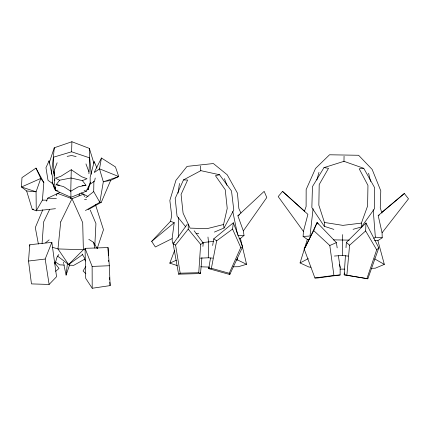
<?xml version="1.0" encoding="UTF-8"?>
<svg xmlns="http://www.w3.org/2000/svg" width="430" height="430" viewBox="0 0 430 430"><rect width="100%" height="100%" fill="white"/><g stroke="black" fill="none" stroke-linecap="round" stroke-linejoin="round"><path stroke-width="0.64" d="M187.104 224.417L173.166 243.885L178.595 274.163L180.191 273.195L175.58 245.052L188.243 229.152L188.259 224.062M337.179 247.874L336.384 242.633L317.109 222.503L313.728 230.63L304.144 248.938L314.916 277.979L317.706 277.979L340.125 274.974L340.162 267.535L338.372 255.743M70.837 190.737L70.966 197.284L86.462 191.119L90.628 182.18M82.383 180.621L85.978 185.217L78.244 186.873L70.762 191.237L71.272 169.732L81.566 176.714L87.016 178.729L82.383 180.621L70.945 177.993L59.652 180.208L55.389 178.16L60.78 176.343L71.272 169.732M212.947 258.14L208.276 257.79L208.491 241.923L207.97 237.032M94.342 172.145L101.448 158.014L115.45 166.926L118.718 176.542L110.693 180.347L101.303 202.272L99.83 202.304L93.708 191.608L93.896 181.197M348.257 256.097L342.344 255.479L342.705 234.608M343.968 161.562L344.059 156.246M54.223 149.119L54.25 147.78L71.907 141.739L89.381 148.415L93.944 163.368M52.245 183.416L52.412 176.504L49.041 160.879L45.956 167.7L48.02 180.353L52.24 183.341M51.401 174.177L53.368 157.235L71.59 151.785L71.907 141.739M345.462 255.619L344.156 274.802L366.935 278.592L376.68 249.814L365.65 230.958L365.962 222.993L346.365 242.391L346.005 247.68M70.681 198.407L70.74 197.085M324.279 226.314L324.457 222.46L318.845 205.18L319.2 184.556L328.509 168.313L324 167.619L312.449 186.62L311.852 207.615L324.279 226.314L333.841 229.383M86.865 189.77L88.161 189.635L88.284 186.991M88.913 173.763L89.671 157.891L89.381 148.415L89.392 149.753M94.837 245.197L95.938 223.568L90.246 210.093M229.867 273.195L229.792 274.501L208.717 268.648L210.512 258.054M309.315 239.44L307.326 239.408L303.112 236.419L303.435 231.415L307.901 214.36L282.521 191.393L278.188 196.58L303.435 231.415M201.917 257.656L200.509 273.566L198.757 272.69L200.654 244.364L188.243 229.152M42.075 243.525L43.64 221.912L49.633 209.405M28.525 261.037L29.735 244.734L51.853 242.369L56.556 276.71L49.117 284.44L31.46 283.902L28.525 261.037L45.177 259.032L51.853 242.369M26.633 190.963L32.228 209.265L36.238 210.807L42.414 200.111L43.833 182.562L35.986 168.108L21.962 177.644L21.5 186.996L26.633 190.963L36.072 191.801L40.78 178.45L35.986 168.108M202.912 246.385L203.207 243.068L194.161 230.797M346.876 275.2L349.579 245.234L365.65 230.958M313.094 208.684L309.998 236.054L303.112 236.419M63.914 264.81L66.08 275.109L67.451 263.251M233.318 222.799L242.66 246.884L229.792 274.501L229.244 273.27L240.778 247.524L232.565 229.072L233.318 222.799L213.769 238.854L212.646 245.476M172.113 238.596L174.225 222.675L170.511 221.305L151.688 241.375L155.338 246.987L172.113 238.596L172.392 243.154L174.247 242.821M178.058 193.129L179.471 183.476M101.448 158.014L99.507 168.834L103.313 181.815L99.83 202.304L85.441 210.549M209.152 267.438L208.717 268.648L211.388 268.309L216.661 240.822L232.565 229.072M95.234 178.052L94.562 181.191L90.182 184.099L90.155 177.187L94.192 161.696L96.981 168.049M170.511 221.305L171.721 215.801L169.85 200.439L175.929 180.331L187.055 166.383L213.382 163.54L227.217 174.795L237.435 193.145L238.87 208.55L240.956 213.103M78.991 195.698L79.437 193.736M224.035 227.991L223.557 224.508L227.233 208.373L225.229 189.695L215.457 175.725L219.494 174.73L231.523 191.017L233.775 210.007L224.035 227.991L214.382 232.076M344.306 274.195L344.613 272.975M316.851 179.966L318.958 172.365M55.051 264.041L56.986 257.199L58.846 254.517M310.976 267.186L308.987 267.051L300.07 262.94L307.326 239.408M88.161 189.635L90.241 183.277M49.16 163.056L54.25 147.78L53.368 157.235L53.96 173.795M97.169 248.604L103.49 229.733L95.471 204.658M66.08 275.109L69.794 264.359M304.252 211.77L306.106 206.524L306.16 189.533L315.523 168.458L329.547 154.778L358.615 155.278L372.16 169.431L380.786 190.823L380.254 207.803L381.931 213.113M344.156 274.802L367.838 278.807L378.83 247.879L365.962 222.993M361.442 226.959L361.394 223.1L367.602 206.018L367.956 185.4L359.217 168.839L363.748 168.307L374.637 187.695L374.503 208.695L361.442 226.959L353.068 229.33M70.966 197.284L55.755 190.565L54.599 183.809L53.96 171.248L57.152 162.776M177.332 265.622L169.812 263.138L174.682 250.276M42.79 209.813L35.303 227.567L38.378 243.998M46.402 201.24L47.698 198.182L59.732 192.457M219.494 174.73L200.848 170.662L183.476 179.912L175.182 198.461L177.036 216.134L185.781 226.911M56.201 195.714L57.34 193.333L72.009 198.725L83.511 194.161L84.549 196.612M85.812 266.423L83.076 270.964L85.844 273.77M304.144 248.938L305.655 246.75L317.109 222.503L318.189 224.1M243.332 230.905L266.793 197.52L264.171 191.35L237.887 215.801L243.332 230.905L244.03 235.42L240.451 238.473L239.118 238.618M374.589 240.569L377.9 240.623L382.216 237.785L382.066 232.77L408.5 198.832L404.35 193.5L381.77 212.441M70.762 191.237L63.597 186.609L56.147 184.68L59.652 180.208M376.68 249.814L378.83 247.879M55.637 271.303L59.034 268.427L54.207 262.203M382.066 232.77L378.19 215.57L404.35 193.5M151.688 241.375L174.225 222.675M45.591 242.778L49.16 239.849M373.82 238.43L375.347 237.183L382.216 237.785M85.796 197.805L93.708 191.608M94.595 172.344L99.507 168.834L118.718 176.542L103.313 181.815L110.693 180.347M82.786 254.42L68.58 264.541L57.432 255.99M237.887 215.801L239.553 214.737M88.005 209.749L101.303 202.272M84.721 259.166L73.745 265.332L69.079 265.181M300.07 262.94L308.294 258.634M200.654 244.364L203.207 243.068M378.19 215.57L379.314 215.038M169.812 263.138L176.467 260.193M313.728 230.63L329.799 245.498L336.384 242.633M377.9 240.623L384.339 264.396L375.283 268.196L371.305 268.32M85.274 249.088L83.366 249.739L57.964 248.932L52.229 247.218M240.778 247.524L242.66 246.884M324 167.619L343.989 161.325L363.748 168.307M240.451 238.473L246.567 264.283L238.344 266.724L232.974 266.793M223.557 224.508L207.083 228.663L190.103 228.12L183.078 213.14L181.073 194.462L187.625 180.036L183.476 179.912M67.161 156.369L71.563 155.526L76.105 156.579M52.24 182.089L55.755 190.565L57.953 190.162M92.208 288.261L110.134 285.611L109.317 265.735L108.021 247.567L85.049 248.33L85.715 278.366L92.208 288.261L92.127 266.417L85.049 248.33M314.916 277.979L333.906 275.431L340.125 274.974M361.394 223.1L342.882 225.374L324.457 222.46M82.039 185.685L85.978 185.217M55.465 208.684L36.238 210.807L36.072 191.801L21.5 186.996L40.78 178.45L43.833 182.562M202.503 242.574L213.817 241.348M334.438 256.027L342.344 255.479M32.228 209.265L33.556 209.179M200.262 258.15L208.276 257.79M92.127 266.417L109.317 265.735M237.752 235.651L244.03 235.42M344.763 269.142L340.119 269.099M180.191 273.195L198.757 272.69M178.595 274.163L200.509 273.566L200.321 272.324M209.48 267.1L200.762 266.799M333.282 239.854L349.278 240.128M42.414 200.111L47.047 200.208M47.698 198.182L56.395 198.456M84.5 199.348L86.505 199.412M64.419 265.036L59.754 264.885L55.427 261.934M236.285 259.892L237.618 259.994L246.567 264.283M196.161 233.329L198.735 233.678M52.53 182.949L54.508 189.028L55.809 189.211M56.147 184.68L59.345 185.185M84.119 190.635L86.462 191.119M366.935 278.592L367.838 278.807M211.388 268.309L229.244 273.27M71.59 151.785L89.671 157.891L91.251 174.247M173.166 243.885L175.58 245.052M81.055 192.86L88.043 196.558M374.541 258.828L384.339 264.396M88.79 239.333L93.579 242.353L97.175 248.535M213.769 238.854L216.661 240.822M346.365 242.391L349.579 245.234M282.521 191.393L304.429 211.103M82.082 254.033L84.436 257.785L85.301 260.999M224.428 178.622L226.943 185.314M85.946 163.905L88.924 171.882M368.591 173.225L370.585 181.525M339.431 264.348L340.162 267.535M93.579 242.353L94.896 248.158M63.371 262.236L63.64 263.525M232.78 211.42L237.484 234.345M45.177 259.032L49.117 284.44M237.322 258.038L237.618 259.994M329.799 245.498L333.906 275.431M29.735 244.734L29.89 246.067M200.337 166.061L200.837 170.721M53.96 171.248L54.395 175.913M54.701 179.24L54.825 180.573M55.443 187.233L55.755 190.565M109.424 277.592L109.602 279.597M109.838 282.268L110.134 285.611M373.197 209.727L375.347 237.183M49.041 160.879L49.106 161.9M108.021 247.567L108.365 255.571M108.564 260.241L108.618 261.574M54.438 187.039L54.508 189.028M94.192 161.696L94.213 162.712M178.283 217.306L178.514 237.365M60.711 221.912L57.964 248.932L68.58 264.541L83.366 249.739L82.694 222.606L72.009 198.725L60.711 221.912"/></g></svg>
